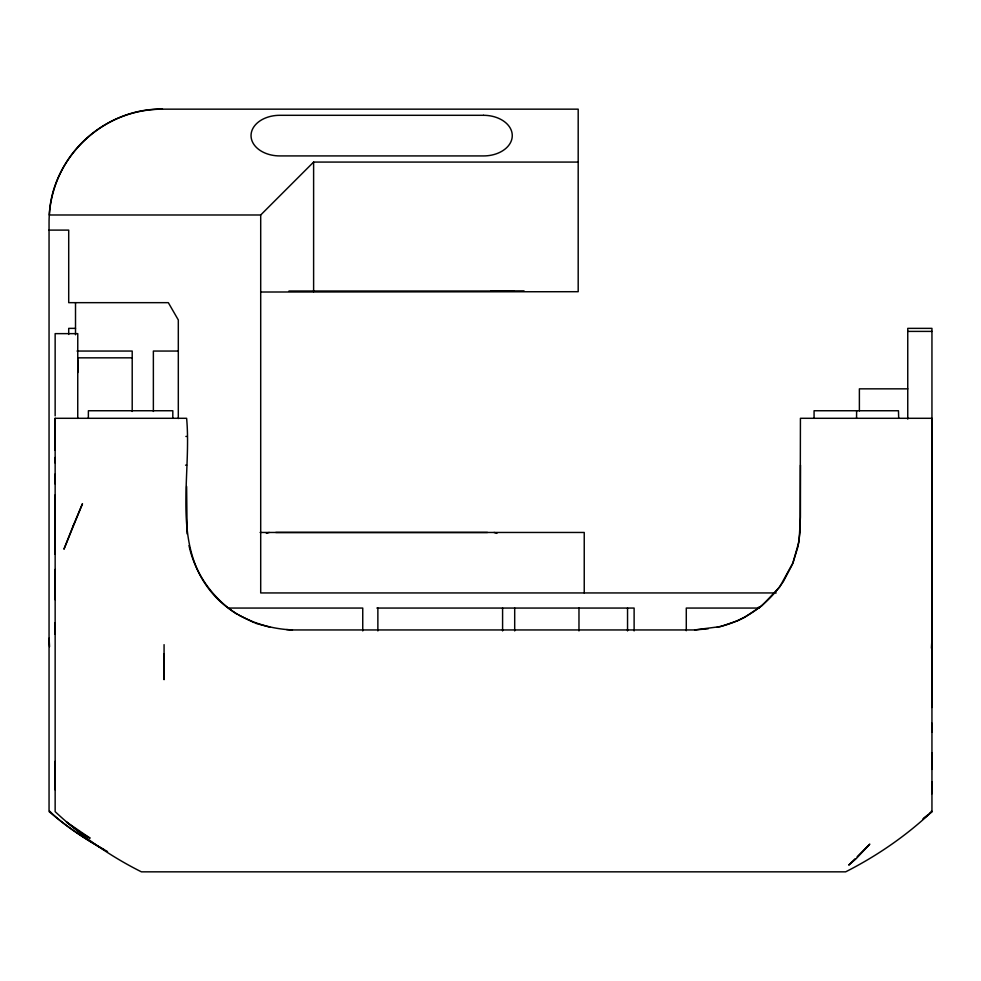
<?xml version="1.0" encoding="UTF-8"?>
<svg xmlns="http://www.w3.org/2000/svg" width="981" height="981" viewBox="0 0 981 981"><rect width="100%" height="100%" fill="white"/><g stroke="black" fill="none" stroke-linecap="round" stroke-linejoin="round"><path stroke-width="1.47" d="M55.144 789.864L55.144 761.342M55.144 622.763L55.144 634.364M55.132 599.747L55.132 569.483M55.144 494.927L55.132 554.228M55.144 483.952L55.144 474.019M55.144 462.983L55.144 418.298L186.623 418.298C191.884 475.908 171.037 544.565 212.178 593.076C231.945 616.485 262.258 628.625 292.448 629.949L694.597 629.949L708.196 628.784M77.769 372.572L77.769 359.806M77.769 358.703L77.769 357.844L132.202 357.832M164.072 644.652L164.072 679.539L164.072 653.775M931.95 793.727L931.95 781.734M931.95 769.398L931.95 752.844M931.95 732.12L931.95 723.242M931.95 707.485L931.95 692.267M931.95 691.544L931.925 418.298L800.422 418.298L800.189 530.782L798.08 546.27L793.04 562.689L779.662 587.006L761.783 605.853L744.542 617.392L737.54 620.789L720.643 626.54L694.597 629.949M55.144 450.365L55.144 418.298M172.791 418.298L172.828 410.745L88.4 410.745L88.351 418.298M856.548 418.298L856.634 410.745M931.95 639.44L931.398 648.122M799.135 540.323L800.422 517.061L800.471 465.166M792.574 564.038L798.975 541.598M782.899 582.395L791.888 565.35M781.967 583.511C766.676 605.412 743.475 621.807 717.16 627.19M776.204 592.941L260.701 592.941L260.701 214.986L313.613 162.073L578.189 162.073M49.565 811.066C65.016 826.603 87.432 840.19 107.542 851.569M855.052 858.804L848.724 865.107L856.082 858.78L869.804 844.114L857.149 856.707M907.756 419.083L907.756 328.365L931.95 328.365L931.95 811.581C906.346 835.738 877.014 855.898 845.659 871.839L141.411 871.839C109.933 856.119 80.773 835.726 55.144 811.63L55.144 509.164M927.891 814.929L922.778 819.061M929.927 813.261L931.95 811.581L931.41 811.066M275.759 532.462L487.532 532.462M260.701 292.019L578.189 291.7L578.189 109.161L162.441 109.161C104.624 107.873 51.834 157.156 49.308 214.986L260.701 214.986M524.062 290.866L490.905 291.026M49.05 230.106L68.707 230.106L68.707 302.663L168.327 302.663L178.309 319.953L178.309 418.544M288.954 291.026L513.823 291.026M75.512 328.365L68.707 328.365L68.707 334.46M907.756 331.394L931.95 331.394M77.033 351.051L132.202 351.051L132.202 411.444M178.309 351.051L153.367 351.051L153.367 411.444M907.756 388.844L859.381 388.844L859.381 410.867M185.899 436.447L186.623 436.447M185.581 465.166L186.623 465.166M260.137 532.462L584.235 532.462L584.235 592.941M758.35 607.276L759.576 607.276M228.585 608.061L362.749 608.061L362.749 630.918M376.888 608.061L634.118 608.061L634.118 630.918M759.147 608.061L686.283 608.061L686.283 630.734M286.575 629.581L292.448 629.949M255.146 623.156L269.898 627.178M238.481 614.964L253.858 622.518M237.194 614.339C213 598.717 195.06 573.836 189.002 545.559M49.565 646.614L49.05 638.263M898.694 418.298L898.473 410.745L814.071 410.745L814.071 418.298M186.623 486.515L187.126 533.934M55.144 457.526L55.144 502.186M55.132 525.24L55.132 526.123M55.132 553.198L55.132 553.836M55.132 570.648L55.132 571.518M55.132 598.594L55.132 599.232M627.546 608.061L627.546 630.918M578.974 608.061L578.974 630.918M514.694 608.061L514.694 630.918M502.591 608.061L502.591 630.918M377.869 608.061L377.869 630.918M313.613 162.073L313.613 291.7M77.744 418.397L77.769 333.638L55.144 333.638L55.144 415.858M75.512 302.663L75.512 334.754M55.144 503.474L55.144 508.587M104.023 849.656A342.32 342.32 0 0 1 49.05 811.581L49.05 222.54A113.379 113.379 0 0 1 162.441 109.161M266.391 533.382A28.719 20.307 0 0 1 269.235 532.462M494.068 532.462A28.719 20.307 0 0 1 496.901 533.382M931.95 811.581A342.32 342.32 0 0 1 924.077 818.056M73.06 526.061L63.937 549.225L82.478 503.719L73.06 526.061M483.535 115.304L279.757 115.304A28.719 20.307 0 0 0 251.038 135.611A28.719 20.307 0 0 0 279.757 155.918L483.535 155.93A28.719 20.307 0 0 0 512.266 135.611A28.719 20.307 0 0 0 483.535 115.304M89.884 838.007L81.055 833.016L66.5 822.041L89.884 838.007"/></g></svg>
